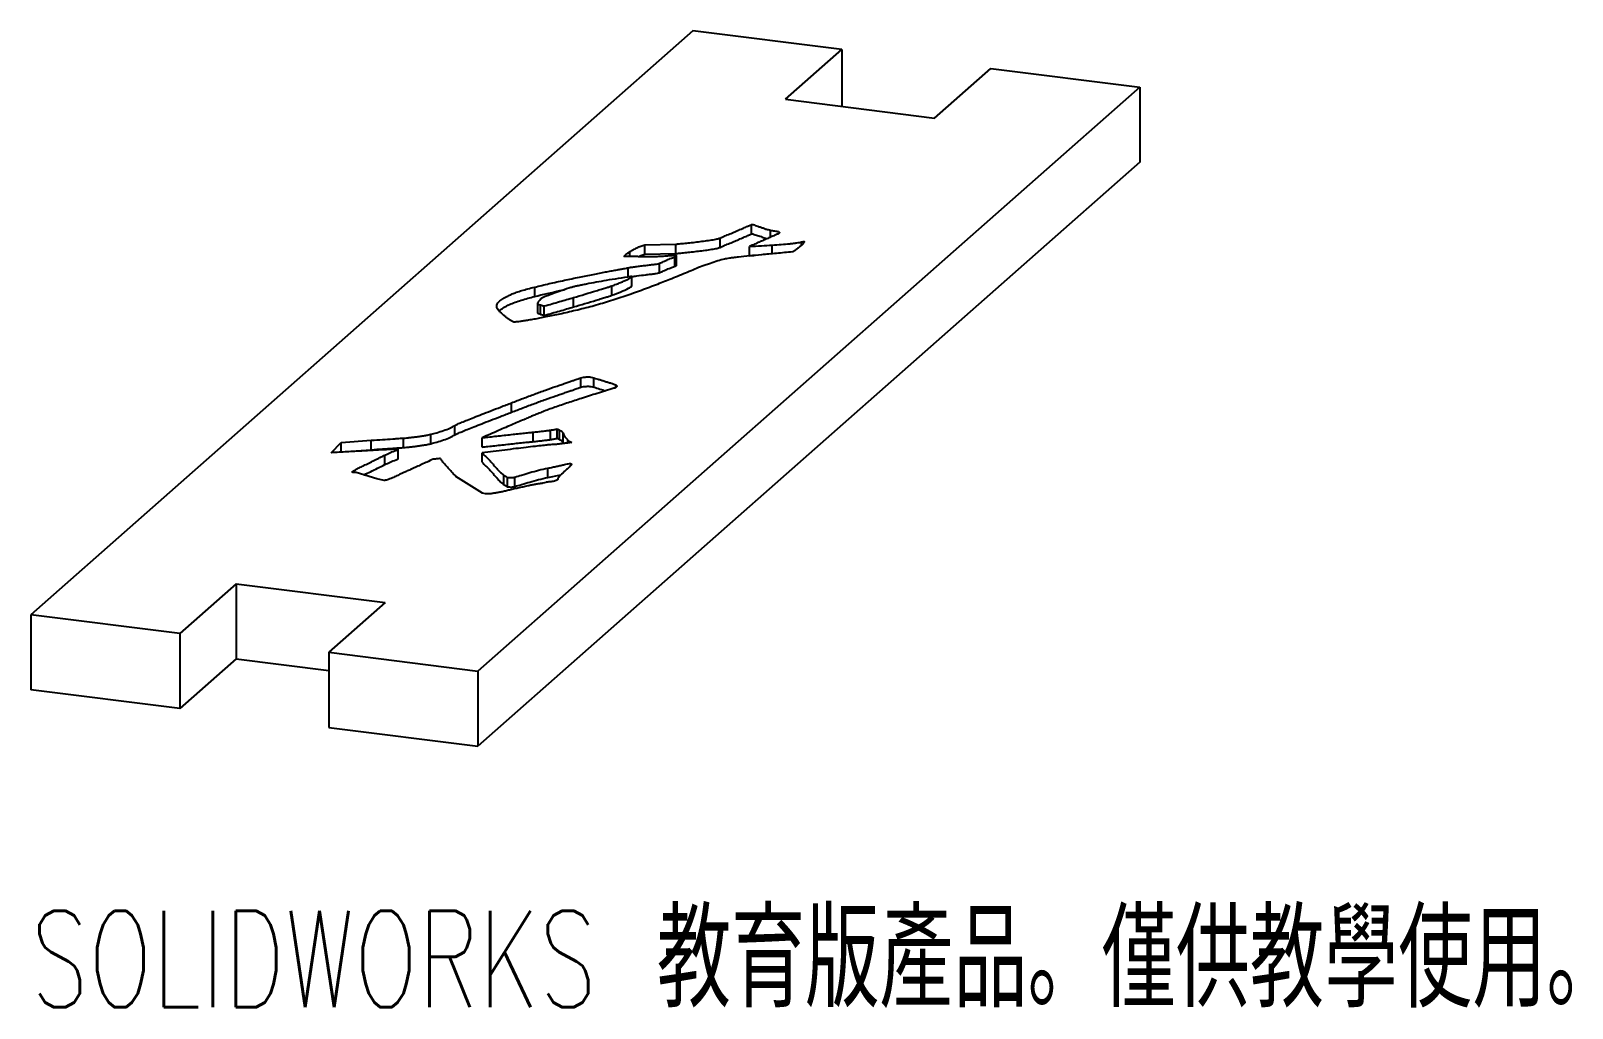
# Paper-space layout '_二等角視圖' of a CAD drawing. Header units: millimetres. Extents: x -27.8 to 49.6, y -29.2 to 19.8.
import ezdxf

# ---------------------------------------------------------------- set-up
doc = ezdxf.new("R2010")
doc.units = ezdxf.units.MM
doc.styles.add('SLDTEXTSTYLE0', font='TXT', dxfattribs={"width": 0.7, "bigfont": 'bigfont'})

psp = doc.layouts.new('_二等角視圖')

# ---------------------------------------------------------------- linework, layer by layer
at = {"color": 7, "linetype": 'Continuous', "lineweight": 25}
for p, q in [((5.392, 19.84), (-27.842, -9.469)), ((12.875, 18.897), (5.392, 19.84)), ((10.047, 16.403), (12.875, 18.897)), ((12.875, 18.897), (12.875, 16.047)), ((17.53, 15.46), (20.359, 17.955)), ((20.359, 17.955), (27.842, 17.012)), ((27.842, 17.012), (-5.392, -12.298)), ((10.047, 16.403), (17.53, 15.46)), ((27.842, 17.012), (27.842, 13.241)), ((27.842, 13.241), (-5.392, -16.069)), ((8.336, 9.646), (8.336, 10.117)), ((6.765, 8.969), (6.765, 9.44)), ((9.303, 9.484), (9.303, 9.835)), ((2.239, 8.513), (2.239, 8.759)), ((2.994, 9.093), (4.538, 9.131)), ((2.994, 8.622), (2.994, 9.093)), ((2.994, 8.622), (4.538, 8.66)), ((4.538, 8.66), (4.538, 9.131)), ((4.579, 8.072), (4.579, 8.543)), ((8.248, 8.549), (8.248, 9.021)), ((8.248, 8.549), (8.469, 8.56)), ((9.388, 8.65), (9.388, 9.082)), ((10.861, 9.083), (10.861, 9.246)), ((2.153, 7.487), (2.153, 7.948)), ((3.717, 7.699), (3.717, 8.171)), ((4.486, 8.023), (4.486, 8.494)), ((-2.543, 6.505), (-2.543, 6.976)), ((1.338, 6.569), (1.338, 7.041)), ((2.331, 7.029), (2.331, 7.501)), ((-0.59, 5.981), (-0.59, 6.452)), ((-2.408, 6.162), (-2.408, 5.691)), ((-2.245, 5.609), (-2.245, 6.081)), ((-2.061, 5.559), (-2.061, 6.03)), ((-0.226, 1.948), (-0.226, 2.419)), ((0.426, 1.955), (0.426, 2.426)), ((1.526, 1.936), (1.526, 2.073)), ((-3.708, 0.697), (-3.708, 1.168)), ((-6.557, -0.445), (-6.557, 0.026)), ((-12.267, -0.826), (-10.747, -0.714)), ((-10.747, -1.185), (-10.747, -0.714)), ((-9.124, -1.077), (-9.124, -0.605)), ((-7.75, -0.884), (-7.75, -0.413)), ((-5.184, -1.056), (-5.184, -0.585)), ((-2.62, -0.779), (-2.62, -0.308)), ((-1.751, -0.676), (-1.751, -0.204)), ((-1.41, -0.611), (-1.41, -0.14)), ((-1.291, -0.67), (-1.291, -0.199)), ((-1.119, -0.826), (-1.119, -0.355)), ((-0.884, -0.85), (-0.884, -0.715)), ((-12.764, -1.336), (-12.267, -0.826)), ((-12.278, -1.308), (-12.267, -1.297)), ((-12.267, -1.297), (-12.267, -0.826)), ((-12.267, -1.297), (-10.747, -1.185)), ((-10.067, -1.933), (-10.067, -1.461)), ((-9.393, -1.644), (-9.393, -1.173)), ((-5.187, -1.815), (-5.187, -1.343)), ((-1.119, -0.826), (-1.091, -0.876)), ((-11.685, -2.324), (-11.685, -2.276)), ((-1.875, -2.581), (-1.875, -2.11)), ((-10.469, -2.644), (-11.502, -2.326)), ((-10.104, -2.725), (-10.469, -2.644)), ((-5.159, -3.375), (-6.502, -2.527)), ((-4.098, -2.934), (-4.098, -2.463)), ((-3.906, -3.049), (-3.906, -2.577)), ((-3.538, -3.032), (-3.538, -2.561)), ((-1.875, -2.581), (-1.226, -2.442)), ((-5.017, -3.393), (-5.159, -3.375)), ((-17.53, -7.918), (-20.359, -10.412)), ((-17.53, -7.918), (-10.047, -8.861)), ((-17.53, -7.918), (-17.53, -11.689)), ((-10.047, -8.861), (-12.875, -11.355)), ((-20.359, -10.412), (-27.842, -9.469)), ((-27.842, -9.469), (-27.842, -13.241)), ((-20.359, -10.412), (-20.359, -14.183)), ((-12.875, -11.355), (-5.392, -12.298)), ((-12.875, -11.355), (-12.875, -15.126)), ((-17.53, -11.689), (-20.359, -14.183)), ((-17.53, -11.689), (-12.875, -12.275)), ((-5.392, -12.298), (-5.392, -16.069)), ((-20.359, -14.183), (-27.842, -13.241)), ((-12.875, -15.126), (-5.392, -16.069))]:
    psp.add_line(p, q, dxfattribs=at)
at = {"color": 8, "linetype": 'Continuous', "lineweight": 25}
psp.add_line((-0.773, -0.834), (-0.773, -0.782), dxfattribs=at)
at = {"color": 7, "linetype": 'Continuous', "lineweight": 25}
for points, knots in [([(6.765, 9.44), (6.786, 9.449), (6.833, 9.471), (6.916, 9.505), (7.014, 9.548), (7.173, 9.614), (7.387, 9.702), (7.637, 9.811), (7.879, 9.914), (8.066, 9.993), (8.193, 10.049), (8.263, 10.079), (8.309, 10.101), (8.329, 10.113), (8.336, 10.117)], [0, 0, 0, 0, 0.041124, 0.092934, 0.155022, 0.229159, 0.389484, 0.552076, 0.708855, 0.847775, 0.906749, 0.952335, 0.98282, 1, 1, 1, 1]), ([(8.336, 10.117), (8.35, 10.119), (8.404, 10.124), (8.483, 10.087), (8.604, 10.055), (8.74, 10.007), (8.887, 9.958), (9.026, 9.905), (9.161, 9.861), (9.261, 9.843), (9.303, 9.835)], [0, 0, 0, 0, 0.032379, 0.122816, 0.258436, 0.407565, 0.570266, 0.737891, 0.889988, 1, 1, 1, 1]), ([(4.538, 9.131), (4.602, 9.138), (4.758, 9.154), (5.025, 9.18), (5.344, 9.213), (5.683, 9.255), (6.021, 9.297), (6.331, 9.341), (6.593, 9.382), (6.714, 9.423), (6.765, 9.44)], [0, 0, 0, 0, 0.082974, 0.201158, 0.343551, 0.49488, 0.647054, 0.789532, 0.911243, 1, 1, 1, 1]), ([(6.765, 8.969), (6.786, 8.978), (6.833, 8.999), (6.916, 9.034), (7.014, 9.077), (7.173, 9.143), (7.387, 9.231), (7.637, 9.339), (7.879, 9.442), (8.066, 9.522), (8.193, 9.577), (8.263, 9.608), (8.309, 9.63), (8.329, 9.642), (8.336, 9.646)], [0, 0, 0, 0, 0.041124, 0.092934, 0.155022, 0.229159, 0.389484, 0.552076, 0.708855, 0.847775, 0.906749, 0.952335, 0.98282, 1, 1, 1, 1]), ([(8.336, 9.646), (8.349, 9.647), (8.375, 9.65), (8.429, 9.642), (8.484, 9.615), (8.634, 9.574), (8.825, 9.51), (8.981, 9.443), (9.097, 9.415), (9.125, 9.408)], [0, 0, 0, 0, 0.037783, 0.072397, 0.153203, 0.303896, 0.60513, 0.906225, 1, 1, 1, 1]), ([(9.568, 9.596), (9.502, 9.57), (9.362, 9.513), (9.157, 9.423), (8.945, 9.33), (8.803, 9.267), (8.733, 9.236)], [0, 0, 0, 0, 0.226796, 0.48224, 0.745317, 1, 1, 1, 1]), ([(9.303, 9.835), (9.335, 9.829), (9.399, 9.815), (9.505, 9.801), (9.607, 9.785), (9.692, 9.765), (9.751, 9.737), (9.749, 9.698), (9.685, 9.649), (9.612, 9.616), (9.568, 9.596)], [0, 0, 0, 0, 0.109552, 0.225043, 0.340814, 0.442248, 0.532299, 0.63399, 0.778072, 1, 1, 1, 1]), ([(1.941, 8.52), (1.984, 8.562), (2.068, 8.643), (2.183, 8.721), (2.239, 8.759)], [0, 0, 0, 0, 0.508633, 1, 1, 1, 1]), ([(4.068, 8.529), (3.967, 8.521), (3.758, 8.506), (3.435, 8.5), (3.108, 8.501), (2.792, 8.502), (2.505, 8.507), (2.263, 8.512), (2.081, 8.518), (1.98, 8.519), (1.941, 8.52)], [0, 0, 0, 0, 0.145681, 0.299214, 0.453506, 0.605033, 0.742562, 0.858093, 0.944665, 1, 1, 1, 1]), ([(2.239, 8.759), (2.295, 8.791), (2.408, 8.854), (2.582, 8.947), (2.767, 9.031), (2.921, 9.073), (2.994, 9.093)], [0, 0, 0, 0, 0.262526, 0.526696, 0.776488, 1, 1, 1, 1]), ([(2.655, 8.505), (2.697, 8.524), (2.795, 8.568), (2.922, 8.602), (2.994, 8.622)], [0, 0, 0, 0, 0.430044, 1, 1, 1, 1]), ([(4.486, 8.494), (4.509, 8.503), (4.548, 8.518), (4.595, 8.547), (4.526, 8.562), (4.426, 8.554), (4.268, 8.546), (4.142, 8.535), (4.068, 8.529)], [0, 0, 0, 0, 0.159085, 0.26623, 0.319258, 0.456019, 0.681628, 1, 1, 1, 1]), ([(4.538, 8.66), (4.602, 8.666), (4.758, 8.682), (5.025, 8.708), (5.344, 8.741), (5.683, 8.783), (6.021, 8.826), (6.331, 8.87), (6.593, 8.911), (6.714, 8.952), (6.765, 8.969)], [0, 0, 0, 0, 0.082974, 0.201158, 0.343551, 0.49488, 0.647054, 0.789532, 0.911243, 1, 1, 1, 1]), ([(8.839, 8.598), (8.642, 8.579), (8.255, 8.541), (7.789, 8.49), (7.45, 8.453), (7.251, 8.428), (7.1, 8.406), (7.02, 8.391), (6.988, 8.384)], [0, 0, 0, 0, 0.313735, 0.616135, 0.750033, 0.858665, 0.942279, 1, 1, 1, 1]), ([(8.733, 9.236), (8.656, 9.2), (8.498, 9.128), (8.333, 9.057), (8.248, 9.021)], [0, 0, 0, 0, 0.488882, 1, 1, 1, 1]), ([(8.248, 9.021), (8.447, 9.03), (8.828, 9.048), (9.207, 9.071), (9.388, 9.082)], [0, 0, 0, 0, 0.521389, 1, 1, 1, 1]), ([(10.397, 8.741), (10.128, 8.717), (9.607, 8.672), (9.09, 8.622), (8.839, 8.598)], [0, 0, 0, 0, 0.516675, 1, 1, 1, 1]), ([(9.388, 9.082), (9.54, 9.093), (9.833, 9.113), (10.187, 9.146), (10.447, 9.174), (10.61, 9.197), (10.748, 9.22), (10.826, 9.238), (10.861, 9.246)], [0, 0, 0, 0, 0.296934, 0.576092, 0.704847, 0.819841, 0.916851, 1, 1, 1, 1]), ([(10.861, 9.246), (10.881, 9.252), (10.913, 9.261), (10.984, 9.271), (10.999, 9.247), (10.975, 9.208), (10.923, 9.136), (10.817, 9.042), (10.695, 8.939), (10.582, 8.857), (10.505, 8.797), (10.452, 8.769), (10.426, 8.749), (10.403, 8.742), (10.397, 8.741)], [0, 0, 0, 0, 0.047164, 0.072944, 0.096754, 0.141841, 0.277221, 0.451263, 0.637165, 0.819339, 0.896679, 0.952604, 0.986736, 1, 1, 1, 1]), ([(-2.543, 6.976), (-2.302, 7.035), (-1.813, 7.154), (-1.062, 7.319), (-0.324, 7.473), (0.267, 7.592), (0.707, 7.678), (1.008, 7.733), (1.28, 7.787), (1.528, 7.831), (1.741, 7.871), (1.917, 7.903), (2.05, 7.928), (2.123, 7.942), (2.153, 7.948)], [0, 0, 0, 0, 0.16226, 0.327708, 0.488268, 0.634439, 0.702044, 0.764438, 0.821291, 0.872939, 0.917615, 0.953896, 0.981357, 1, 1, 1, 1]), ([(2.153, 7.948), (2.207, 7.958), (2.331, 7.98), (2.547, 8.008), (2.789, 8.038), (3.035, 8.068), (3.268, 8.097), (3.47, 8.122), (3.635, 8.139), (3.695, 8.162), (3.717, 8.171)], [0, 0, 0, 0, 0.108147, 0.247695, 0.405517, 0.560346, 0.70919, 0.840089, 0.942071, 1, 1, 1, 1]), ([(3.717, 8.171), (3.738, 8.18), (3.792, 8.201), (3.879, 8.239), (3.982, 8.284), (4.091, 8.334), (4.203, 8.383), (4.312, 8.428), (4.412, 8.463), (4.465, 8.485), (4.486, 8.494)], [0, 0, 0, 0, 0.083373, 0.202907, 0.346569, 0.495856, 0.648777, 0.79422, 0.916627, 1, 1, 1, 1]), ([(3.717, 7.699), (3.738, 7.708), (3.792, 7.73), (3.879, 7.768), (3.982, 7.813), (4.091, 7.862), (4.203, 7.911), (4.312, 7.956), (4.412, 7.991), (4.465, 8.014), (4.486, 8.023)], [0, 0, 0, 0, 0.083373, 0.202907, 0.346569, 0.495856, 0.648777, 0.79422, 0.916627, 1, 1, 1, 1]), ([(5.869, 8.034), (5.621, 7.927), (5.12, 7.712), (4.6, 7.502), (4.339, 7.396)], [0, 0, 0, 0, 0.496067, 1, 1, 1, 1]), ([(4.486, 8.023), (4.507, 8.031), (4.539, 8.044), (4.568, 8.059), (4.579, 8.068), (4.579, 8.071), (4.579, 8.072)], [0, 0, 0, 0, 0.5557, 0.838274, 0.941488, 1, 1, 1, 1]), ([(6.289, 8.169), (6.218, 8.146), (6.078, 8.101), (5.938, 8.056), (5.869, 8.034)], [0, 0, 0, 0, 0.509773, 1, 1, 1, 1]), ([(6.988, 8.384), (6.872, 8.353), (6.624, 8.287), (6.405, 8.21), (6.289, 8.169)], [0, 0, 0, 0, 0.466811, 1, 1, 1, 1]), ([(-4.404, 5.879), (-4.418, 5.906), (-4.449, 5.967), (-4.456, 6.07), (-4.398, 6.193), (-4.279, 6.302), (-4.144, 6.396), (-4.008, 6.471), (-3.853, 6.551), (-3.669, 6.634), (-3.452, 6.721), (-3.186, 6.805), (-2.884, 6.893), (-2.661, 6.948), (-2.543, 6.976)], [0, 0, 0, 0, 0.061464, 0.138961, 0.231865, 0.339186, 0.400347, 0.465817, 0.537512, 0.614944, 0.698917, 0.79125, 0.890517, 1, 1, 1, 1]), ([(1.053, 7.309), (0.885, 7.279), (0.551, 7.219), (0.14, 7.143), (-0.173, 7.083), (-0.38, 7.039), (-0.561, 6.996), (-0.669, 6.966), (-0.721, 6.952)], [0, 0, 0, 0, 0.275106, 0.549272, 0.679763, 0.797229, 0.904371, 1, 1, 1, 1]), ([(-0.59, 6.452), (-0.4, 6.509), (-0.021, 6.622), (0.443, 6.762), (0.795, 6.867), (1.015, 6.935), (1.193, 6.991), (1.294, 7.026), (1.338, 7.041)], [0, 0, 0, 0, 0.292344, 0.582817, 0.718746, 0.83356, 0.927292, 1, 1, 1, 1]), ([(2.268, 7.505), (2.062, 7.472), (1.657, 7.407), (1.252, 7.342), (1.053, 7.309)], [0, 0, 0, 0, 0.507599, 1, 1, 1, 1]), ([(4.339, 7.396), (4.1, 7.301), (3.603, 7.105), (2.821, 6.812), (2.017, 6.519), (1.445, 6.338), (1.166, 6.249)], [0, 0, 0, 0, 0.236987, 0.49399, 0.753556, 1, 1, 1, 1]), ([(1.338, 7.041), (1.412, 7.068), (1.56, 7.121), (1.764, 7.204), (1.949, 7.285), (2.11, 7.358), (2.233, 7.419), (2.302, 7.465), (2.328, 7.491), (2.335, 7.506), (2.299, 7.509), (2.28, 7.507), (2.268, 7.505)], [0, 0, 0, 0, 0.183182, 0.365474, 0.541418, 0.695049, 0.821643, 0.915363, 0.945876, 0.965867, 0.978045, 1, 1, 1, 1]), ([(1.338, 6.569), (1.486, 6.625), (1.782, 6.737), (2.085, 6.871), (2.263, 6.966), (2.311, 7.003), (2.332, 7.024), (2.331, 7.028), (2.331, 7.029)], [0, 0, 0, 0, 0.391717, 0.78322, 0.881863, 0.978718, 0.996668, 1, 1, 1, 1]), ([(2.33, 7.503), (2.416, 7.516), (2.647, 7.552), (2.968, 7.587), (3.271, 7.628), (3.516, 7.649), (3.65, 7.683), (3.717, 7.699)], [0, 0, 0, 0, 0.1877699, 0.5045613, 0.670524, 0.8367296, 1, 1, 1, 1]), ([(-4.324, 5.784), (-4.256, 5.838), (-4.116, 5.95), (-3.751, 6.133), (-3.244, 6.328), (-2.777, 6.446), (-2.543, 6.505)], [0, 0, 0, 0, 0.186543, 0.383028, 0.691324, 1, 1, 1, 1]), ([(1.166, 6.249), (0.894, 6.169), (0.364, 6.011), (-0.335, 5.835), (-0.88, 5.709), (-1.262, 5.623), (-1.625, 5.546), (-1.969, 5.478), (-2.287, 5.416), (-2.578, 5.363), (-2.841, 5.318), (-3.072, 5.281), (-3.264, 5.253), (-3.408, 5.233), (-3.504, 5.221), (-3.553, 5.22), (-3.57, 5.22)], [0, 0, 0, 0, 0.192058, 0.374869, 0.460671, 0.542081, 0.617725, 0.688548, 0.7529, 0.811703, 0.863188, 0.909199, 0.946635, 0.97371, 0.991443, 1, 1, 1, 1]), ([(-2.543, 6.505), (-2.126, 6.607), (-1.629, 6.728), (-1.106, 6.836), (-1.022, 6.853)], [0, 0, 0, 0, 0.8390453, 1, 1, 1, 1]), ([(-2.053, 6.486), (-2.099, 6.464), (-2.203, 6.416), (-2.286, 6.329), (-2.355, 6.249), (-2.387, 6.2), (-2.399, 6.18)], [0, 0, 0, 0, 0.240564, 0.537994, 0.818246, 1, 1, 1, 1]), ([(-2.061, 6.03), (-1.805, 6.102), (-1.31, 6.241), (-0.824, 6.384), (-0.59, 6.452)], [0, 0, 0, 0, 0.5168476, 1, 1, 1, 1]), ([(-0.721, 6.952), (-0.873, 6.906), (-1.165, 6.816), (-1.491, 6.7), (-1.716, 6.615), (-1.847, 6.562), (-1.962, 6.521), (-2.025, 6.496), (-2.053, 6.486)], [0, 0, 0, 0, 0.321193, 0.613712, 0.74188, 0.847454, 0.934157, 1, 1, 1, 1]), ([(-0.59, 5.981), (-0.4, 6.038), (-0.021, 6.151), (0.443, 6.291), (0.795, 6.395), (1.015, 6.463), (1.193, 6.519), (1.294, 6.554), (1.338, 6.569)], [0, 0, 0, 0, 0.292344, 0.582817, 0.718746, 0.83356, 0.927292, 1, 1, 1, 1]), ([(-3.57, 5.22), (-3.58, 5.222), (-3.606, 5.228), (-3.643, 5.245), (-3.693, 5.269), (-3.773, 5.316), (-3.883, 5.386), (-4.005, 5.481), (-4.12, 5.586), (-4.24, 5.689), (-4.337, 5.787), (-4.383, 5.851), (-4.404, 5.879)], [0, 0, 0, 0, 0.017505, 0.044541, 0.085473, 0.139153, 0.267394, 0.414426, 0.571211, 0.729255, 0.877201, 1, 1, 1, 1]), ([(-2.399, 6.18), (-2.404, 6.173), (-2.415, 6.158), (-2.379, 6.134), (-2.328, 6.106), (-2.274, 6.09), (-2.245, 6.081)], [0, 0, 0, 0, 0.178896, 0.382224, 0.660879, 1, 1, 1, 1]), ([(-2.399, 5.691), (-2.4, 5.686), (-2.403, 5.67), (-2.338, 5.641), (-2.28, 5.621), (-2.245, 5.609)], [0, 0, 0, 0, 0.144871, 0.480342, 1, 1, 1, 1]), ([(-2.245, 6.081), (-2.216, 6.071), (-2.159, 6.053), (-2.094, 6.038), (-2.061, 6.03)], [0, 0, 0, 0, 0.492902, 1, 1, 1, 1]), ([(-2.245, 5.609), (-2.216, 5.6), (-2.159, 5.582), (-2.094, 5.567), (-2.061, 5.559)], [0, 0, 0, 0, 0.492902, 1, 1, 1, 1]), ([(-2.061, 5.559), (-1.805, 5.631), (-1.31, 5.77), (-0.824, 5.912), (-0.59, 5.981)], [0, 0, 0, 0, 0.5168476, 1, 1, 1, 1]), ([(-3.708, 1.168), (-3.516, 1.242), (-3.136, 1.387), (-2.569, 1.601), (-2.015, 1.802), (-1.571, 1.958), (-1.242, 2.072), (-1.019, 2.147), (-0.82, 2.217), (-0.643, 2.279), (-0.492, 2.33), (-0.377, 2.372), (-0.292, 2.4), (-0.244, 2.414), (-0.226, 2.419)], [0, 0, 0, 0, 0.170811, 0.339883, 0.501697, 0.649982, 0.71789, 0.779753, 0.835939, 0.886731, 0.929894, 0.962919, 0.986373, 1, 1, 1, 1]), ([(-0.226, 2.419), (-0.185, 2.431), (-0.096, 2.458), (0.085, 2.47), (0.283, 2.469), (0.379, 2.44), (0.426, 2.426)], [0, 0, 0, 0, 0.224565, 0.482454, 0.746702, 1, 1, 1, 1]), ([(0.426, 2.426), (0.452, 2.416), (0.517, 2.39), (0.648, 2.351), (0.808, 2.307), (0.967, 2.254), (1.134, 2.205), (1.289, 2.156), (1.432, 2.117), (1.498, 2.086), (1.526, 2.073)], [0, 0, 0, 0, 0.080605, 0.198596, 0.342608, 0.48923, 0.63715, 0.779789, 0.905259, 1, 1, 1, 1]), ([(-3.708, 0.697), (-3.516, 0.77), (-3.136, 0.916), (-2.569, 1.13), (-2.015, 1.331), (-1.571, 1.487), (-1.242, 1.601), (-1.019, 1.676), (-0.82, 1.745), (-0.643, 1.807), (-0.492, 1.859), (-0.377, 1.901), (-0.292, 1.929), (-0.244, 1.943), (-0.226, 1.948)], [0, 0, 0, 0, 0.170811, 0.339883, 0.501697, 0.649982, 0.71789, 0.779753, 0.835939, 0.886731, 0.929894, 0.962919, 0.986373, 1, 1, 1, 1]), ([(-0.226, 1.948), (-0.185, 1.96), (-0.096, 1.986), (0.085, 1.999), (0.283, 1.998), (0.379, 1.969), (0.426, 1.955)], [0, 0, 0, 0, 0.224565, 0.482454, 0.746702, 1, 1, 1, 1]), ([(1.435, 1.897), (1.156, 1.812), (0.606, 1.644), (0.072, 1.472), (-0.191, 1.387)], [0, 0, 0, 0, 0.508675, 1, 1, 1, 1]), ([(0.426, 1.955), (0.528, 1.922), (0.722, 1.858), (0.922, 1.797), (1.017, 1.768)], [0, 0, 0, 0, 0.525161, 1, 1, 1, 1]), ([(1.553, 1.953), (1.54, 1.943), (1.512, 1.921), (1.461, 1.905), (1.435, 1.897)], [0, 0, 0, 0, 0.491324, 1, 1, 1, 1]), ([(1.526, 2.073), (1.552, 2.054), (1.605, 2.015), (1.57, 1.974), (1.553, 1.953)], [0, 0, 0, 0, 0.501149, 1, 1, 1, 1]), ([(-6.557, 0.026), (-6.51, 0.051), (-6.4, 0.108), (-6.187, 0.199), (-5.916, 0.312), (-5.578, 0.444), (-5.184, 0.597), (-4.736, 0.77), (-4.237, 0.962), (-3.89, 1.097), (-3.708, 1.168)], [0, 0, 0, 0, 0.058428, 0.136446, 0.233198, 0.350551, 0.486461, 0.640655, 0.811325, 1, 1, 1, 1]), ([(-0.191, 1.387), (-0.413, 1.315), (-0.865, 1.169), (-1.412, 0.982), (-1.836, 0.833), (-2.124, 0.726), (-2.378, 0.626), (-2.534, 0.561), (-2.609, 0.53)], [0, 0, 0, 0, 0.262722, 0.533956, 0.665128, 0.787336, 0.898384, 1, 1, 1, 1]), ([(-7.75, -0.413), (-7.652, -0.387), (-7.433, -0.328), (-7.117, -0.223), (-6.793, -0.107), (-6.633, -0.017), (-6.557, 0.026)], [0, 0, 0, 0, 0.209834, 0.472077, 0.749374, 1, 1, 1, 1]), ([(-6.557, -0.445), (-6.51, -0.421), (-6.4, -0.364), (-6.187, -0.273), (-5.916, -0.16), (-5.578, -0.028), (-5.184, 0.125), (-4.736, 0.298), (-4.237, 0.491), (-3.89, 0.626), (-3.708, 0.697)], [0, 0, 0, 0, 0.058428, 0.136446, 0.233198, 0.350551, 0.486461, 0.640655, 0.811325, 1, 1, 1, 1]), ([(-2.609, 0.53), (-2.67, 0.503), (-2.808, 0.444), (-3.037, 0.343), (-3.317, 0.223), (-3.642, 0.086), (-3.999, -0.066), (-4.376, -0.231), (-4.773, -0.405), (-5.045, -0.524), (-5.184, -0.585)], [0, 0, 0, 0, 0.070981, 0.160735, 0.26869, 0.394851, 0.534347, 0.680671, 0.836794, 1, 1, 1, 1]), ([(-10.747, -0.714), (-10.559, -0.701), (-10.201, -0.676), (-9.77, -0.646), (-9.47, -0.628), (-9.306, -0.615), (-9.196, -0.61), (-9.142, -0.607), (-9.124, -0.605)], [0, 0, 0, 0, 0.347643, 0.663699, 0.797461, 0.9008, 0.966559, 1, 1, 1, 1]), ([(-9.124, -0.605), (-9.096, -0.604), (-9.019, -0.6), (-8.886, -0.584), (-8.71, -0.564), (-8.508, -0.539), (-8.295, -0.511), (-8.085, -0.48), (-7.901, -0.448), (-7.796, -0.424), (-7.75, -0.413)], [0, 0, 0, 0, 0.056464, 0.15477, 0.283713, 0.427871, 0.585506, 0.742992, 0.887151, 1, 1, 1, 1]), ([(-7.75, -0.884), (-7.652, -0.858), (-7.433, -0.799), (-7.117, -0.694), (-6.793, -0.579), (-6.633, -0.488), (-6.557, -0.445)], [0, 0, 0, 0, 0.209834, 0.472077, 0.749374, 1, 1, 1, 1]), ([(-5.184, -0.585), (-5.085, -0.574), (-4.87, -0.551), (-4.533, -0.512), (-4.174, -0.472), (-3.811, -0.432), (-3.458, -0.396), (-3.135, -0.359), (-2.859, -0.33), (-2.691, -0.314), (-2.62, -0.308)], [0, 0, 0, 0, 0.115843, 0.251667, 0.396112, 0.537813, 0.676784, 0.806926, 0.918148, 1, 1, 1, 1]), ([(-2.62, -0.308), (-2.541, -0.3), (-2.382, -0.284), (-2.153, -0.257), (-1.941, -0.232), (-1.81, -0.213), (-1.751, -0.204)], [0, 0, 0, 0, 0.2684512, 0.5387603, 0.7890442, 1, 1, 1, 1]), ([(-2.62, -0.779), (-2.541, -0.771), (-2.382, -0.755), (-2.153, -0.729), (-1.941, -0.703), (-1.81, -0.684), (-1.751, -0.676)], [0, 0, 0, 0, 0.2684512, 0.5387603, 0.7890442, 1, 1, 1, 1]), ([(-1.751, -0.204), (-1.689, -0.194), (-1.571, -0.175), (-1.462, -0.151), (-1.41, -0.14)], [0, 0, 0, 0, 0.5242449, 1, 1, 1, 1]), ([(-1.751, -0.676), (-1.689, -0.666), (-1.571, -0.647), (-1.462, -0.623), (-1.41, -0.611)], [0, 0, 0, 0, 0.5242449, 1, 1, 1, 1]), ([(-1.41, -0.14), (-1.39, -0.149), (-1.347, -0.168), (-1.31, -0.188), (-1.291, -0.199)], [0, 0, 0, 0, 0.466517, 1, 1, 1, 1]), ([(-1.41, -0.611), (-1.39, -0.62), (-1.347, -0.639), (-1.31, -0.659), (-1.291, -0.67)], [0, 0, 0, 0, 0.466517, 1, 1, 1, 1]), ([(-1.291, -0.199), (-1.25, -0.223), (-1.169, -0.272), (-1.135, -0.327), (-1.119, -0.355)], [0, 0, 0, 0, 0.496338, 1, 1, 1, 1]), ([(-1.291, -0.67), (-1.25, -0.695), (-1.169, -0.744), (-1.135, -0.799), (-1.119, -0.826)], [0, 0, 0, 0, 0.496338, 1, 1, 1, 1]), ([(-1.119, -0.355), (-1.107, -0.39), (-1.083, -0.461), (-1.017, -0.548), (-0.953, -0.614), (-0.919, -0.656), (-0.897, -0.689), (-0.888, -0.708), (-0.884, -0.715)], [0, 0, 0, 0, 0.282542, 0.583842, 0.728474, 0.845624, 0.935468, 1, 1, 1, 1]), ([(-0.884, -0.715), (-0.874, -0.724), (-0.846, -0.748), (-0.802, -0.769), (-0.773, -0.782)], [0, 0, 0, 0, 0.36854, 1, 1, 1, 1]), ([(-11.222, -1.252), (-11.47, -1.265), (-11.985, -1.291), (-12.497, -1.321), (-12.764, -1.336)], [0, 0, 0, 0, 0.480541, 1, 1, 1, 1]), ([(-11.685, -2.276), (-11.677, -2.269), (-11.655, -2.253), (-11.605, -2.225), (-11.54, -2.187), (-11.419, -2.124), (-11.236, -2.034), (-10.998, -1.918), (-10.743, -1.795), (-10.494, -1.672), (-10.273, -1.559), (-10.13, -1.491), (-10.067, -1.461)], [0, 0, 0, 0, 0.022297, 0.056055, 0.099975, 0.155522, 0.286326, 0.432714, 0.5881, 0.744399, 0.887811, 1, 1, 1, 1]), ([(-9.485, -1.16), (-9.512, -1.161), (-9.582, -1.163), (-9.712, -1.171), (-9.895, -1.179), (-10.211, -1.199), (-10.659, -1.223), (-11.03, -1.242), (-11.222, -1.252)], [0, 0, 0, 0, 0.04609, 0.119979, 0.226087, 0.360066, 0.667638, 1, 1, 1, 1]), ([(-10.747, -1.185), (-10.559, -1.172), (-10.201, -1.148), (-9.77, -1.117), (-9.47, -1.099), (-9.306, -1.087), (-9.196, -1.082), (-9.142, -1.078), (-9.124, -1.077)], [0, 0, 0, 0, 0.347643, 0.663699, 0.797461, 0.9008, 0.966559, 1, 1, 1, 1]), ([(-10.067, -1.461), (-10.017, -1.437), (-9.921, -1.39), (-9.779, -1.326), (-9.65, -1.272), (-9.526, -1.23), (-9.442, -1.2), (-9.381, -1.176), (-9.415, -1.154), (-9.457, -1.157), (-9.485, -1.16)], [0, 0, 0, 0, 0.221473, 0.416998, 0.58686, 0.73538, 0.847872, 0.907853, 0.939575, 1, 1, 1, 1]), ([(-9.124, -1.077), (-9.096, -1.075), (-9.019, -1.071), (-8.886, -1.055), (-8.71, -1.036), (-8.508, -1.011), (-8.295, -0.983), (-8.085, -0.951), (-7.901, -0.92), (-7.796, -0.895), (-7.75, -0.884)], [0, 0, 0, 0, 0.056464, 0.15477, 0.283713, 0.427871, 0.585506, 0.742992, 0.887151, 1, 1, 1, 1]), ([(-1.75, -0.936), (-1.766, -0.937), (-1.808, -0.94), (-1.888, -0.949), (-2.006, -0.96), (-2.221, -0.986), (-2.55, -1.022), (-2.998, -1.074), (-3.506, -1.135), (-4.053, -1.202), (-4.62, -1.27), (-4.998, -1.319), (-5.187, -1.343)], [0, 0, 0, 0, 0.012965, 0.035641, 0.069655, 0.113454, 0.22295, 0.354981, 0.503826, 0.666692, 0.833766, 1, 1, 1, 1]), ([(-5.187, -1.343), (-5.121, -1.407), (-4.995, -1.528), (-4.82, -1.705), (-4.67, -1.869), (-4.545, -2.02), (-4.426, -2.154), (-4.321, -2.273), (-4.208, -2.374), (-4.133, -2.435), (-4.098, -2.463)], [0, 0, 0, 0, 0.1706743, 0.3276927, 0.4741498, 0.6070418, 0.7265809, 0.8319638, 0.9229707, 1, 1, 1, 1]), ([(-5.184, -1.056), (-5.085, -1.045), (-4.87, -1.022), (-4.533, -0.984), (-4.174, -0.943), (-3.811, -0.904), (-3.458, -0.867), (-3.135, -0.83), (-2.859, -0.801), (-2.691, -0.786), (-2.62, -0.779)], [0, 0, 0, 0, 0.115843, 0.251667, 0.396112, 0.537813, 0.676784, 0.806926, 0.918148, 1, 1, 1, 1]), ([(-1.093, -0.877), (-1.149, -0.884), (-1.266, -0.9), (-1.441, -0.917), (-1.605, -0.929), (-1.706, -0.934), (-1.75, -0.936)], [0, 0, 0, 0, 0.263428, 0.551431, 0.804919, 1, 1, 1, 1]), ([(-0.682, -0.821), (-0.754, -0.832), (-0.889, -0.851), (-1.028, -0.869), (-1.093, -0.877)], [0, 0, 0, 0, 0.531377, 1, 1, 1, 1]), ([(-0.773, -0.782), (-0.757, -0.79), (-0.728, -0.803), (-0.696, -0.815), (-0.682, -0.821)], [0, 0, 0, 0, 0.550388, 1, 1, 1, 1]), ([(-11.637, -2.326), (-11.653, -2.326), (-11.682, -2.327), (-11.709, -2.314), (-11.705, -2.296), (-11.693, -2.284), (-11.685, -2.276)], [0, 0, 0, 0, 0.225294, 0.397124, 0.633905, 1, 1, 1, 1]), ([(-11.114, -2.446), (-11.109, -2.444), (-11.003, -2.391), (-10.648, -2.221), (-10.307, -2.052), (-10.067, -1.933)], [0, 0, 0, 0, 0.012409, 0.306592, 1, 1, 1, 1]), ([(-10.067, -1.933), (-9.982, -1.891), (-9.811, -1.807), (-9.583, -1.721), (-9.441, -1.671), (-9.399, -1.655), (-9.392, -1.646), (-9.393, -1.645), (-9.393, -1.644)], [0, 0, 0, 0, 0.414361, 0.827944, 0.931629, 0.985799, 0.99835, 1, 1, 1, 1]), ([(-7.645, -1.668), (-7.744, -1.713), (-7.935, -1.801), (-8.217, -1.927), (-8.473, -2.046), (-8.715, -2.153), (-8.926, -2.248), (-9.101, -2.329), (-9.243, -2.392), (-9.324, -2.428), (-9.359, -2.444)], [0, 0, 0, 0, 0.174516, 0.3374738, 0.4897479, 0.6308038, 0.7547881, 0.8577369, 0.9399907, 1, 1, 1, 1]), ([(-7.275, -1.626), (-7.312, -1.629), (-7.382, -1.635), (-7.475, -1.648), (-7.561, -1.66), (-7.617, -1.665), (-7.645, -1.668)], [0, 0, 0, 0, 0.290717, 0.55291, 0.77588, 1, 1, 1, 1]), ([(-6.791, -2.214), (-6.835, -2.165), (-6.925, -2.066), (-7.06, -1.918), (-7.178, -1.77), (-7.244, -1.672), (-7.275, -1.626)], [0, 0, 0, 0, 0.250005, 0.50871, 0.764311, 1, 1, 1, 1]), ([(-6.502, -2.527), (-6.551, -2.475), (-6.649, -2.371), (-6.743, -2.267), (-6.791, -2.214)], [0, 0, 0, 0, 0.497083, 1, 1, 1, 1]), ([(-5.187, -1.815), (-5.121, -1.878), (-4.995, -2), (-4.82, -2.176), (-4.67, -2.34), (-4.545, -2.491), (-4.426, -2.626), (-4.321, -2.745), (-4.208, -2.845), (-4.133, -2.906), (-4.098, -2.934)], [0, 0, 0, 0, 0.1706743, 0.3276927, 0.4741498, 0.6070418, 0.7265809, 0.8319638, 0.9229707, 1, 1, 1, 1]), ([(-3.538, -2.561), (-3.424, -2.528), (-3.17, -2.455), (-2.786, -2.334), (-2.36, -2.209), (-2.034, -2.142), (-1.875, -2.11)], [0, 0, 0, 0, 0.210772, 0.466013, 0.738923, 1, 1, 1, 1]), ([(-1.875, -2.11), (-1.798, -2.095), (-1.647, -2.066), (-1.429, -2.02), (-1.232, -1.974), (-1.058, -1.935), (-0.916, -1.904), (-0.822, -1.884), (-0.726, -1.876), (-0.708, -1.892), (-0.698, -1.9)], [0, 0, 0, 0, 0.189124, 0.373481, 0.549685, 0.701564, 0.823441, 0.905783, 0.951971, 1, 1, 1, 1]), ([(-0.698, -1.9), (-0.699, -1.907), (-0.699, -1.926), (-0.719, -1.958), (-0.749, -1.998), (-0.818, -2.065), (-0.911, -2.158), (-1.041, -2.273), (-1.168, -2.389), (-1.272, -2.483), (-1.337, -2.553), (-1.368, -2.597), (-1.385, -2.633), (-1.38, -2.654), (-1.378, -2.663)], [0, 0, 0, 0, 0.028665, 0.068664, 0.121885, 0.185408, 0.332022, 0.489148, 0.646274, 0.797379, 0.864007, 0.920413, 0.965483, 1, 1, 1, 1]), ([(-11.502, -2.326), (-11.528, -2.328), (-11.573, -2.331), (-11.618, -2.328), (-11.637, -2.326)], [0, 0, 0, 0, 0.56877, 1, 1, 1, 1]), ([(-9.986, -2.714), (-10.012, -2.72), (-10.049, -2.729), (-10.091, -2.726), (-10.104, -2.725)], [0, 0, 0, 0, 0.708268, 1, 1, 1, 1]), ([(-9.359, -2.444), (-9.398, -2.464), (-9.472, -2.501), (-9.574, -2.553), (-9.67, -2.594), (-9.77, -2.636), (-9.872, -2.676), (-9.953, -2.703), (-9.986, -2.714)], [0, 0, 0, 0, 0.209933, 0.391542, 0.542425, 0.668638, 0.860859, 1, 1, 1, 1]), ([(-4.098, -2.463), (-4.091, -2.468), (-4.073, -2.482), (-4.034, -2.506), (-3.974, -2.539), (-3.931, -2.564), (-3.906, -2.577)], [0, 0, 0, 0, 0.1301576, 0.3388161, 0.6334729, 1, 1, 1, 1]), ([(-4.098, -2.934), (-4.091, -2.939), (-4.073, -2.953), (-4.034, -2.977), (-3.974, -3.01), (-3.931, -3.035), (-3.906, -3.049)], [0, 0, 0, 0, 0.1301576, 0.3388161, 0.6334729, 1, 1, 1, 1]), ([(-2.372, -2.904), (-2.405, -2.91), (-2.492, -2.925), (-2.645, -2.956), (-2.848, -2.996), (-3.076, -3.046), (-3.321, -3.099), (-3.569, -3.153), (-3.797, -3.208), (-3.942, -3.244), (-4.011, -3.261)], [0, 0, 0, 0, 0.056438, 0.151291, 0.273908, 0.41686, 0.567973, 0.723173, 0.870052, 1, 1, 1, 1]), ([(-3.906, -2.577), (-3.873, -2.581), (-3.808, -2.588), (-3.708, -2.589), (-3.616, -2.579), (-3.564, -2.567), (-3.538, -2.561)], [0, 0, 0, 0, 0.270606, 0.517228, 0.754956, 1, 1, 1, 1]), ([(-3.906, -3.049), (-3.873, -3.052), (-3.808, -3.059), (-3.708, -3.06), (-3.616, -3.05), (-3.564, -3.038), (-3.538, -3.032)], [0, 0, 0, 0, 0.270606, 0.517228, 0.754956, 1, 1, 1, 1]), ([(-3.538, -3.032), (-3.424, -2.999), (-3.17, -2.927), (-2.786, -2.805), (-2.36, -2.681), (-2.034, -2.614), (-1.875, -2.581)], [0, 0, 0, 0, 0.210772, 0.466013, 0.738923, 1, 1, 1, 1]), ([(-1.99, -2.827), (-2.034, -2.841), (-2.104, -2.862), (-2.206, -2.883), (-2.293, -2.892), (-2.343, -2.9), (-2.372, -2.904)], [0, 0, 0, 0, 0.402352, 0.630545, 0.789892, 1, 1, 1, 1]), ([(-1.378, -2.663), (-1.381, -2.677), (-1.386, -2.705), (-1.459, -2.739), (-1.553, -2.765), (-1.66, -2.785), (-1.771, -2.798), (-1.867, -2.811), (-1.948, -2.815), (-1.98, -2.824), (-1.99, -2.827)], [0, 0, 0, 0, 0.1453642, 0.2907285, 0.4334501, 0.5802127, 0.7205068, 0.8551274, 0.95339, 1, 1, 1, 1]), ([(-4.723, -3.394), (-4.773, -3.398), (-4.871, -3.406), (-4.969, -3.397), (-5.017, -3.393)], [0, 0, 0, 0, 0.506498, 1, 1, 1, 1]), ([(-4.011, -3.261), (-4.073, -3.276), (-4.192, -3.304), (-4.377, -3.34), (-4.554, -3.367), (-4.668, -3.385), (-4.723, -3.394)], [0, 0, 0, 0, 0.280503, 0.538886, 0.777313, 1, 1, 1, 1])]:
    psp.add_open_spline(points, degree=3, knots=knots, dxfattribs=at)

# ---------------------------------------------------------------- texts
at = {"color": 7, "linetype": 'Continuous', "insert": (-27.842, -24.339), "char_height": 4.83362, "attachment_point": 1, "style": 'SLDTEXTSTYLE0'}
psp.add_mtext('SOLIDWORKS 教育版產品。僅供教學使用。', dxfattribs=at)

doc.saveas('drawing.dxf')
